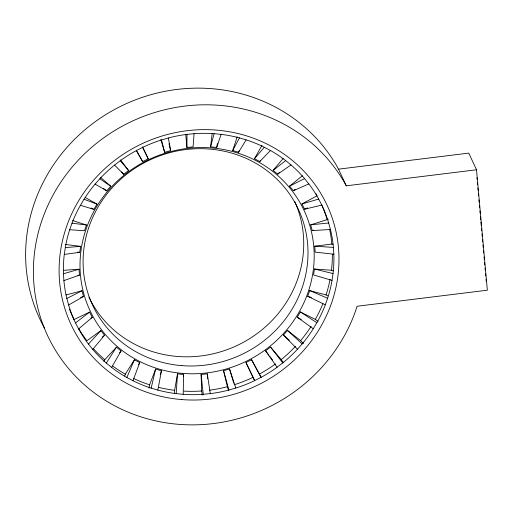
<?xml version="1.0" encoding="UTF-8"?>
<svg xmlns="http://www.w3.org/2000/svg" width="513" height="513" viewBox="0 0 513 513"><rect width="100%" height="100%" fill="white"/><g stroke="black" fill="none" stroke-linecap="round" stroke-linejoin="round"><path stroke-width="0.77" d="M194.068 133.688L193.093 146.872L186.918 147.475L186.995 134.38L194.068 133.688A136.503 129.379 -25 0 1 214.094 133.675L222.27 134.502A136.503 129.379 -25 0 1 239.456 137.894L246.144 139.863A136.503 129.379 -25 0 1 262.271 146.25L270.441 150.489A136.503 129.379 -25 0 1 285.696 160.607L290.999 164.929A136.503 129.379 -25 0 1 304.594 178.614L309.525 184.815A136.503 129.379 -25 0 1 318.688 199.063L321.792 205.085A136.503 129.379 -25 0 1 328.038 220.814L330.475 229.523A136.503 129.379 -25 0 1 333.412 247.401L333.835 254.204A136.503 129.379 -25 0 1 333.027 273.576L331.834 281.515A136.503 129.379 -25 0 1 327.608 298.265L325.3 304.818A136.503 129.379 -25 0 1 318.015 320.676L313.289 328.75A136.503 129.379 -25 0 1 302.183 343.915L297.482 349.218A136.503 129.379 -25 0 1 282.746 362.928L276.122 367.956A136.503 129.379 -25 0 1 260.989 377.401L254.621 380.64A136.503 129.379 -25 0 1 238.07 387.334L228.945 390.047A136.503 129.379 -25 0 1 210.304 393.618L203.238 394.311A136.503 129.379 -25 0 1 183.205 394.324L175.029 393.497A136.503 129.379 -25 0 1 157.85 390.104L151.155 388.136A136.503 129.379 -25 0 1 135.034 381.749L126.858 377.504A136.503 129.379 -25 0 1 111.603 367.391L106.306 363.069A136.503 129.379 -25 0 1 92.712 349.385L87.774 343.184A136.503 129.379 -25 0 1 78.611 328.936L75.514 322.914A136.503 129.379 -25 0 1 69.261 307.184L66.831 298.476A136.503 129.379 -25 0 1 63.894 280.598L63.471 273.788A136.503 129.379 -25 0 1 64.279 254.422L65.472 246.484A136.503 129.379 -25 0 1 69.691 229.728L72.006 223.181A136.503 129.379 -25 0 1 79.291 207.323L84.017 199.249A136.503 129.379 -25 0 1 95.123 184.084L99.823 178.781A136.503 129.379 -25 0 1 114.553 165.071L121.177 160.043A136.503 129.379 -25 0 1 136.317 150.598L142.685 147.353A136.503 129.379 -25 0 1 159.235 140.665L168.354 137.952A136.503 129.379 -25 0 1 186.995 134.38M183.205 394.324L183.609 374.477L177.485 373.881L174.638 390.31A32.537 5.714 -83 0 1 174.58 393.708M176.196 393.644L177.485 373.881M333.27 270.858A32.537 8.952 6.8 0 1 331.475 270.242L331.725 267.966A136.503 129.379 -25 0 0 332.353 254.288M183.423 376.048L183.609 374.477M221.109 134.355L216.71 147.449L210.586 146.853L212.17 133.483M64.279 254.422L79.752 252.306L80.618 246.355L65.254 244.47M331.475 270.242L314.443 269.03L313.578 274.974L332.033 280.38M216.71 147.449L217.384 143.537M157.85 390.104L161.467 370.79L155.625 369.071L149.604 384.808A32.537 7.259 -72.1 0 1 149.046 388.091M151.155 388.136L155.625 369.071M210.586 146.853L214.094 133.675M160.236 374.593L161.467 370.79M246.144 139.863L238.571 152.258L232.729 150.54L237.16 136.843M327.788 295.834A32.537 7.785 17.9 0 1 326.056 294.937L309.717 290.589L307.697 296.315L325.3 304.818M72.641 220.552L86.498 225.021L84.478 230.741L69.691 229.728M132.957 380.742L139.728 362.614L134.406 359.793L125.307 374.176A32.537 8.593 -60.5 0 1 124.71 375.997M238.571 152.258L239.122 150.828M126.858 377.504L134.406 359.793M232.729 150.54L239.456 137.894M138.593 364.628L139.728 362.614M270.441 150.489L259.79 161.544L254.467 158.716L262.034 145.269M111.603 367.391L121.081 350.956L116.457 347.179L104.755 359.735A32.537 9.548 -49.2 0 1 103.915 361.389M80.419 205.277L93.847 209.387L96.989 204.123L85.229 197.479M318.066 321.375A32.537 6.259 29.4 0 1 315.335 319.387L300.349 311.949L297.207 317.214L313.289 328.75M259.79 161.544L260.617 160.236M106.306 363.069L116.457 347.179M92.712 349.385L104.581 335.226L100.869 330.603L86.902 340.754A136.503 129.379 -25 0 1 78.54 328.224M119.58 352.745L121.081 350.956M290.999 164.929L277.738 174.151L273.115 170.374L283.144 158.466M254.467 158.716L264.342 147.257M95.123 184.084L106.691 190.874L110.789 186.245L100.651 177.504M303.574 343.486A32.537 4.566 40.1 0 1 300.624 340.581L287.504 330.455L283.407 335.085L297.482 349.218M88.454 344.088L100.869 330.603M277.738 174.151L279.335 172.439M78.611 328.936L92.269 317.374L89.563 312.116L73.962 319.58A136.503 129.379 -25 0 1 69.55 309.192M283.247 362.377A32.537 2.616 51.1 0 1 281.195 359.594L283.029 358.087A136.503 129.379 -25 0 0 295.443 346.403M102.145 337.195L104.581 335.226M308.845 183.911L293.327 190.727L289.614 186.104L302.426 175.773M114.553 165.071L123.659 174.279L128.603 170.489L120.555 159.902M281.195 359.594L270.537 347.057L265.593 350.841L277.091 367.257M273.115 170.374L285.696 160.607M75.514 322.914L89.563 312.116M293.327 190.727L295.231 189.342M68.595 305.023L83.523 296.495L81.977 290.775L66.036 294.943M90.891 318.124L92.269 317.374M321.792 205.085L304.632 209.221L301.926 203.956L317.137 195.729M136.317 150.598L142.659 161.633L148.219 158.806L142.479 146.84M261.053 377.138A32.537 0.654 61.6 0 1 259.437 374.067L251.537 359.696L245.977 362.531L254.621 380.64M66.831 298.476L81.977 290.775M289.614 186.104L304.594 178.614M304.632 209.221L307.467 207.861M63.894 280.598L79.419 275.16L79.047 269.216L63.471 270.345M80.528 297.437L83.523 296.495M330.475 229.523L312.218 230.561L310.673 224.841L327.153 219.641A32.537 10.279 -16.7 0 0 328.307 219.667M160.838 139.587L164.654 152.316L170.643 150.591L168.354 137.952M235.807 388.072L229.542 369.014L223.553 370.739L227.394 386.712A32.537 1.962 75.3 0 1 228.58 390.726M63.471 273.788L79.047 269.216M301.926 203.956L318.688 199.063M312.218 230.561L313.732 230.164M227.394 386.712L226.239 387.007A136.503 129.379 -25 0 1 209.458 390.194M44.445 328.025A167.174 158.44 -25 0 1 112.834 110.442A167.174 158.44 -25 0 1 336.227 165.032L338.497 169.155L468.754 153.111L476.519 169.777L487.35 290.198L357.093 306.242L355.612 310.827A167.174 158.44 -25 0 1 108.685 402.436A167.174 158.44 -25 0 1 86.19 152.258A167.174 158.44 -25 0 1 343.999 181.698L346.269 185.821L476.519 169.777M77.867 275.353L79.419 275.16M333.835 254.204L315.149 252.114L314.777 246.169L331.853 244.066A32.537 9.818 -5.1 0 0 333.04 244.278M210.304 393.618L207.278 373.862L201.102 374.464L201.686 390.977A32.537 3.873 85.9 0 1 202.25 395.093M310.673 224.841L328.711 222.975M65.266 247.612L80.618 246.355M314.777 246.169L333.412 247.401M77.431 252.139L79.752 252.306M72.006 223.181L86.498 225.021M314.443 269.03L333.027 273.576M307.697 296.315L311.346 297.489M84.017 199.249L96.989 204.123M309.717 290.589L327.608 298.265M90.993 207.97L93.847 209.387M297.207 317.214L301.355 319.554M125.307 374.176L124.306 373.605A136.503 129.379 -25 0 1 112.789 366.115M300.349 311.949L316.887 322.722M99.823 178.781L110.789 186.245M103.568 188.463L106.691 190.874M283.407 335.085L289.37 340.228M287.504 330.455L302.183 343.915M120.215 160.742L128.603 170.489M121.626 171.887L123.659 174.279M270.537 347.057L282.746 362.928M265.593 350.841L268.908 355.201M269.857 356.445L272.692 360.184M137.016 151.373L142.659 161.633M251.537 359.696L260.989 377.401M142.685 147.353L148.219 158.806M245.977 362.531L254.563 380.454M338.497 169.155L346.269 185.821M229.542 369.014L233.806 383.237M223.553 370.739L228.945 390.047M161.499 139.927L164.654 152.316M168.995 143.749L170.643 150.591M201.102 374.464L203.238 394.311M476.917 177.671L477.064 179.261M477.346 182.429L477.558 184.808M477.847 187.976L478.058 190.355M478.347 193.529L478.558 195.902M478.911 199.871L479.129 202.244M479.411 205.418L479.629 207.797M479.911 210.965L480.123 213.344M480.412 216.512L480.694 219.686M480.912 222.065L481.194 225.233M481.483 228.407L481.694 230.779M481.976 233.954L482.194 236.333M482.476 239.5L482.695 241.879M482.977 245.047L483.188 247.426M483.477 250.601L483.688 252.98M484.048 256.942L484.259 259.321M484.548 262.489L484.759 264.868M485.041 268.036L485.26 270.415M485.542 273.589L485.76 275.962M486.042 279.136L486.253 281.515M185.725 134.175L186.918 147.475M207.278 373.862L207.701 378.556M294.84 201.737A113.501 107.576 -25 0 1 237.808 345.153A113.501 107.576 -25 0 1 90.134 299.675M89.82 299.047A113.501 107.576 -25 0 1 88.884 297.155M321.811 205.168A136.503 129.379 -25 0 1 327.153 219.641M329.667 229.503A136.503 129.379 -25 0 1 331.853 244.066M330.071 279.309A136.503 129.379 -25 0 1 326.056 294.937M322.895 303.645A136.503 129.379 -25 0 1 315.335 319.387M311.102 326.403A136.503 129.379 -25 0 1 300.624 340.581M275.532 363.922A136.503 129.379 -25 0 1 259.437 374.067M253.069 377.311A136.503 129.379 -25 0 1 234.249 384.737M201.686 390.977A136.503 129.379 -25 0 1 184 391.137M174.638 390.31A136.503 129.379 -25 0 1 158.555 387.347M149.604 384.808A136.503 129.379 -25 0 1 133.348 378.35M104.755 359.735A136.503 129.379 -25 0 1 93.142 348.327M316.034 193.76A136.503 129.379 -25 0 1 316.771 195.068M182.711 373.413A118.176 112.001 -25 0 0 304.934 212.324A118.176 112.001 -25 0 0 103.652 196.261A118.176 112.001 -25 0 0 182.711 373.413M181.724 365.622A113.501 107.576 -25 0 0 299.111 210.901A113.501 107.576 -25 0 0 105.793 195.472A113.501 107.576 -25 0 0 181.724 365.622M181.846 399.582A141.235 133.855 -25 0 0 327.916 207.06A141.235 133.855 -25 0 0 87.357 187.861A141.235 133.855 -25 0 0 181.846 399.582"/></g></svg>
